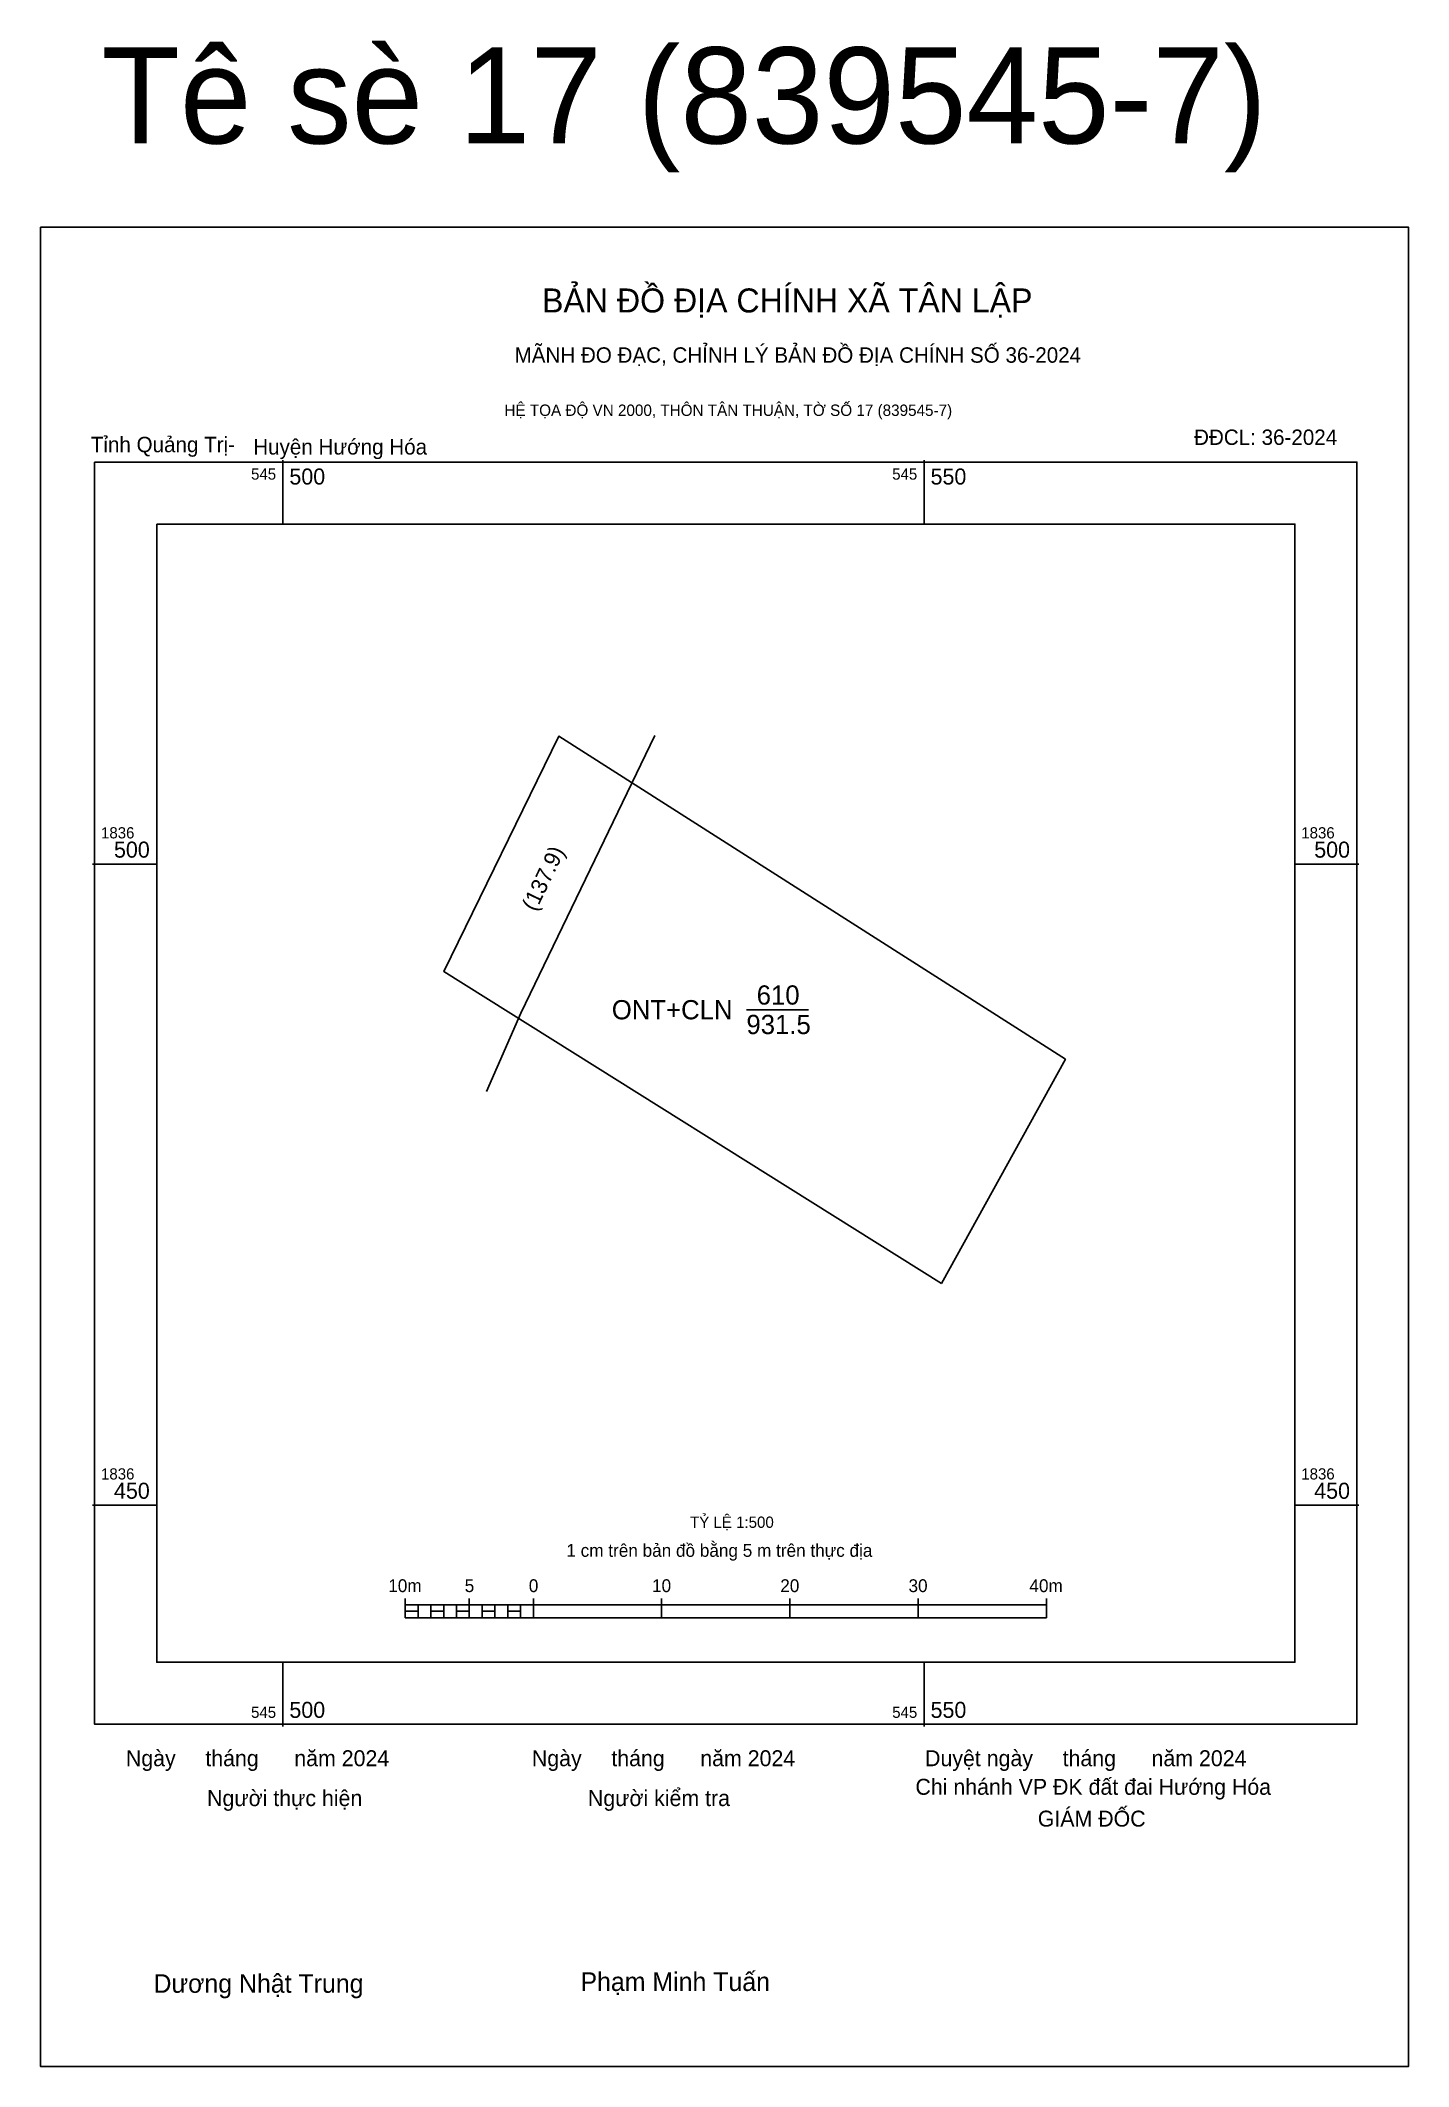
# Model space of a CAD drawing. Extents: x 545481 to 545588, y 1836406 to 1836564.
import ezdxf

# ---------------------------------------------------------------- set-up
doc = ezdxf.new("R2010")
doc.units = 0
for name, color, linetype in [('Level 10', 7, 'Continuous'), ('Level 13', 7, 'Continuous'), ('Level 15', 7, 'Continuous'), ('Level 27', 7, 'Continuous'), ('Level 50', 7, 'Continuous'), ('Level 6', 7, 'Continuous'), ('Level 62', 7, 'Continuous'), ('Level 63', 7, 'Continuous'), ('Level 9', 7, 'Continuous')]:
    doc.layers.add(name, color=color, linetype=linetype)

msp = doc.modelspace()

# ---------------------------------------------------------------- linework, layer by layer
at = {"layer": 'Level 10'}
msp.add_line((545536.14, 1836488.64), (545540.98, 1836488.64), dxfattribs=at)
msp.add_lwpolyline([(545551.35, 1836467.3), (545512.55, 1836491.62), (545521.5, 1836509.97), (545561.01, 1836484.78)], close=True, dxfattribs=at)
at = {"layer": 'Level 15'}
msp.add_lwpolyline([(545481.09, 1836549.68), (545587.77, 1836549.68), (545587.77, 1836406.22), (545481.09, 1836406.22)], close=True, dxfattribs=at)
at = {"layer": 'Level 27'}
for p, q in [((545521.5, 1836509.97), (545521.5, 1836509.97)), ((545512.55, 1836491.62), (545512.55, 1836491.62)), ((545561.01, 1836484.78), (545561.01, 1836484.78))]:
    msp.add_line(p, q, dxfattribs=at)
at = {"layer": 'Level 50'}
msp.add_lwpolyline([(545515.86, 1836482.26), (545518.54, 1836488.38), (545528.99, 1836510.03)], dxfattribs=at)
at = {"layer": 'Level 62'}
msp.add_lwpolyline([(545490.15, 1836526.51), (545578.91, 1836526.51), (545578.91, 1836437.75), (545490.15, 1836437.75)], close=True, dxfattribs=at)
at = {"layer": 'Level 63'}
for p, q in [((545500, 1836531.51), (545500, 1836526.51)), ((545550, 1836531.51), (545550, 1836526.51)), ((545485.15, 1836500), (545490.15, 1836500)), ((545578.91, 1836500), (545583.91, 1836500)), ((545485.15, 1836450), (545490.15, 1836450)), ((545578.91, 1836450), (545583.91, 1836450)), ((545509.53, 1836442.72), (545509.53, 1836441.22)), ((545509.53, 1836442.22), (545559.53, 1836442.22)), ((545510.53, 1836442.22), (545510.53, 1836441.22)), ((545511.53, 1836442.22), (545511.53, 1836441.22)), ((545512.53, 1836442.22), (545512.53, 1836441.22)), ((545513.53, 1836442.22), (545513.53, 1836441.22)), ((545514.53, 1836442.72), (545514.53, 1836441.22)), ((545514.53, 1836442.22), (545514.53, 1836441.22)), ((545515.53, 1836442.22), (545515.53, 1836441.22)), ((545516.53, 1836442.22), (545516.53, 1836441.22)), ((545517.53, 1836442.22), (545517.53, 1836441.22)), ((545518.53, 1836442.22), (545518.53, 1836441.22)), ((545519.53, 1836442.72), (545519.53, 1836441.22)), ((545519.53, 1836442.22), (545519.53, 1836441.22)), ((545529.53, 1836442.72), (545529.53, 1836441.22)), ((545539.53, 1836442.72), (545539.53, 1836441.22)), ((545549.53, 1836442.72), (545549.53, 1836441.22)), ((545559.53, 1836442.72), (545559.53, 1836441.22)), ((545509.53, 1836441.22), (545559.53, 1836441.22)), ((545500, 1836437.75), (545500, 1836432.75)), ((545550, 1836437.75), (545550, 1836432.75))]:
    msp.add_line(p, q, dxfattribs=at)
for points in [[(545485.31, 1836531.35), (545583.75, 1836531.35), (545583.75, 1836432.91), (545485.31, 1836432.91)], [(545509.53, 1836441.72), (545510.53, 1836441.72), (545510.53, 1836441.22), (545509.53, 1836441.22)], [(545509.53, 1836441.72), (545510.53, 1836441.72), (545510.53, 1836441.22), (545509.53, 1836441.22)], [(545511.53, 1836441.72), (545512.53, 1836441.72), (545512.53, 1836441.22), (545511.53, 1836441.22)], [(545513.53, 1836441.72), (545514.53, 1836441.72), (545514.53, 1836441.22), (545513.53, 1836441.22)], [(545515.53, 1836441.72), (545516.53, 1836441.72), (545516.53, 1836441.22), (545515.53, 1836441.22)], [(545517.53, 1836441.72), (545518.53, 1836441.72), (545518.53, 1836441.22), (545517.53, 1836441.22)]]:
    msp.add_lwpolyline(points, close=True, dxfattribs=at)

# ---------------------------------------------------------------- texts
at = {"layer": 'Level 10'}
msp.add_text('(137.9)', height=1.25, rotation=64.2204, dxfattribs=at).set_placement((545519.7, 1836496.24))
at = {"layer": 'Level 13'}
for s, p in [('ONT+CLN', (545525.64, 1836487.89)), ('610', (545536.94, 1836489.04)), ('931.5', (545536.14, 1836486.74))]:
    msp.add_text(s, height=1.5, dxfattribs=at).set_placement(p)
at = {"layer": 'Level 6'}
msp.add_text('TỶ LỆ 1:500', height=0.879, dxfattribs=at).set_placement((545531.74, 1836448.23))
at = {"layer": 'Level 63'}
for s, height, p in [('Tê sè 17 (839545-7)', 7.5, (545485.84, 1836556.2)), ('BẢN ĐỒ ĐỊA CHÍNH XÃ TÂN LẬP', 1.8718, (545520.2, 1836543.02)), ('MÃNH ĐO ĐẠC, CHỈNH LÝ BẢN ĐỒ ĐỊA CHÍNH SỐ 36-2024', 1.2011, (545518.06, 1836539.1)), ('HỆ TỌA ĐỘ VN 2000, THÔN TÂN THUẬN, TỜ SỐ 17 (839545-7)', 0.8891, (545517.27, 1836534.95)), ('545', 0.875, (545497.51, 1836529.98)), ('500', 1.25, (545500.5, 1836529.6)), ('545', 0.875, (545547.51, 1836529.98)), ('550', 1.25, (545550.5, 1836529.6)), ('1836', 0.875, (545485.81, 1836502)), ('1836', 0.875, (545579.41, 1836502)), ('500', 1.25, (545486.82, 1836500.5)), ('500', 1.25, (545580.42, 1836500.5)), ('1836', 0.875, (545485.81, 1836452)), ('450', 1.25, (545486.82, 1836450.5)), ('1836', 0.875, (545579.41, 1836452)), ('450', 1.25, (545580.42, 1836450.5)), ('1 cm trên bản đồ bằng 5 m trên thực địa', 1, (545522.1, 1836445.97)), ('10m', 1, (545508.21, 1836443.22)), ('5', 1, (545514.17, 1836443.22)), ('0', 1, (545519.17, 1836443.22)), ('10', 1, (545528.78, 1836443.22)), ('20', 1, (545538.78, 1836443.22)), ('30', 1, (545548.78, 1836443.22)), ('40m', 1, (545558.21, 1836443.22)), ('545', 0.875, (545497.51, 1836433.41)), ('500', 1.25, (545500.5, 1836433.41)), ('545', 0.875, (545547.51, 1836433.41)), ('550', 1.25, (545550.5, 1836433.41)), ('Ngày     tháng      năm 2024', 1.2442, (545487.75, 1836429.64)), ('Ngày     tháng      năm 2024', 1.2442, (545519.41, 1836429.64)), ('Duyệt ngày     tháng      năm 2024', 1.2442, (545550.07, 1836429.64)), ('Người thực hiện', 1.2442, (545494.08, 1836426.53)), ('Người kiểm tra', 1.2442, (545523.78, 1836426.53)), ('Chi nhánh VP ĐK đất đai Hướng Hóa', 1.2442, (545549.32, 1836427.41)), ('GIÁM ĐỐC', 1.244, (545558.86, 1836424.93)), ('Phạm Minh Tuấn', 1.4512, (545523.2, 1836412.11)), ('Dương Nhật Trung', 1.4512, (545489.9, 1836411.97))]:
    msp.add_text(s, height=height, dxfattribs=at).set_placement(p)
at = {"layer": 'Level 9'}
for s, p in [('ĐĐCL: 36-2024', (545571.05, 1836532.69)), ('Tỉnh Quảng Trị-', (545485.01, 1836532.12)), ('Huyện Hướng Hóa', (545497.68, 1836531.94))]:
    msp.add_text(s, height=1.2011, dxfattribs=at).set_placement(p)

doc.saveas('drawing.dxf')
